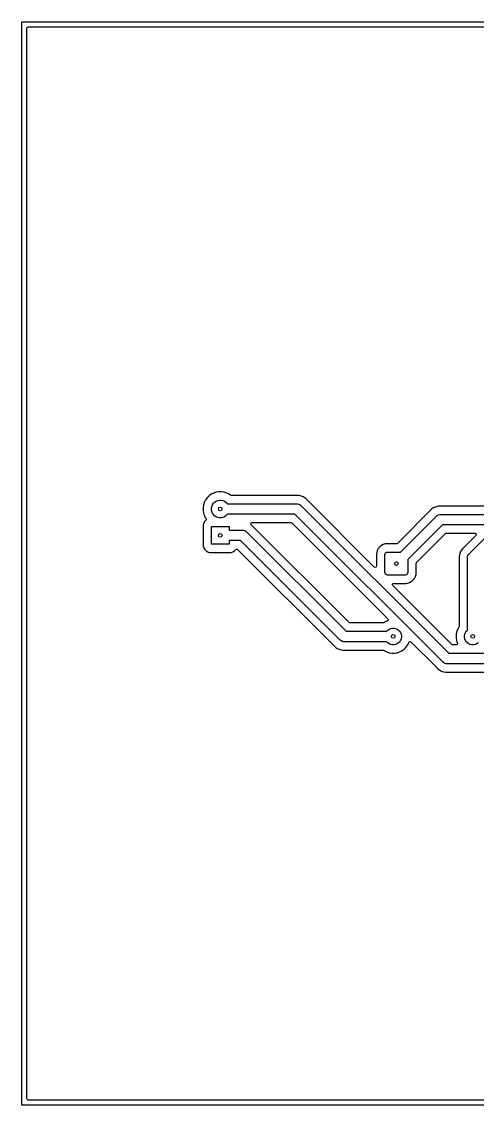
# Model space of a CAD drawing. Header units: millimetres. Extents: x 20 to 124, y -124 to -20.
# Drawn here: x 20 to 63.7, y -124 to -20 of the extents above; entities that cross this region are included whole.
import ezdxf

# ---------------------------------------------------------------- set-up
doc = ezdxf.new("R2010")
doc.units = ezdxf.units.MM
doc.layers.add('BLACK', color=7, linetype='CONTINUOUS')
doc.layers.add('WHITE', color=7, linetype='CONTINUOUS')

msp = doc.modelspace()

# ---------------------------------------------------------------- linework, layer by layer
at = {"layer": 'BLACK', "linetype": 'CONTINUOUS'}
for p, q in [((20.5005, -20.6245), (20.520185, -20.557461)), ((20.5005, -66.633797), (20.5005, -20.6245)), ((20.520185, -20.557461), (20.572989, -20.511706)), ((20.572989, -20.511706), (20.6245, -20.5005)), ((20.6245, -20.5005), (123.3755, -20.5005)), ((37.954771, -65.504769), (37.771071, -65.688468)), ((37.954774, -65.504766), (37.954771, -65.504769)), ((38.164945, -65.352068), (37.954774, -65.504766)), ((38.396423, -65.234122), (38.164945, -65.352068)), ((38.643506, -65.15384), (38.396423, -65.234122)), ((38.900098, -65.1132), (38.643506, -65.15384)), ((38.900103, -65.1132), (38.900098, -65.1132)), ((39.159897, -65.1132), (38.900103, -65.1132)), ((39.159902, -65.1132), (39.159897, -65.1132)), ((39.416493, -65.15384), (39.159902, -65.1132)), ((39.663576, -65.234122), (39.416493, -65.15384)), ((39.822764, -65.315234), (39.663576, -65.234122)), ((39.895051, -65.352066), (39.822764, -65.315234)), ((39.895053, -65.352067), (39.895051, -65.352066)), ((39.895054, -65.352068), (39.895053, -65.352067)), ((40.015419, -65.439518), (39.895054, -65.352068)), ((40.021265, -65.443515), (40.015419, -65.439518)), ((40.088304, -65.4632), (40.021265, -65.443515)), ((46.483051, -65.4632), (40.088304, -65.4632)), ((46.483052, -65.4632), (46.483051, -65.4632)), ((46.513557, -65.468031), (46.483052, -65.4632)), ((46.685228, -65.495221), (46.513557, -65.468031)), ((46.685233, -65.495222), (46.685228, -65.495221)), ((46.685235, -65.495223), (46.685233, -65.495222)), ((46.714614, -65.504769), (46.685235, -65.495223)), ((46.714616, -65.504769), (46.714614, -65.504769)), ((46.822038, -65.539673), (46.714616, -65.504769)), ((37.42014, -66.377206), (37.3795, -66.633797)), ((37.500422, -66.130123), (37.42014, -66.377206)), ((37.618368, -65.898645), (37.500422, -66.130123)), ((37.771066, -65.688474), (37.618368, -65.898645)), ((37.771071, -65.688468), (37.771066, -65.688474)), ((38.184093, -66.680385), (38.216601, -66.516958)), ((38.216601, -66.516958), (38.280367, -66.363013)), ((38.280367, -66.363013), (38.372941, -66.224466)), ((38.372941, -66.224466), (38.490766, -66.106641)), ((38.490766, -66.106641), (38.629313, -66.014067)), ((38.629313, -66.014067), (38.783258, -65.950301)), ((38.783258, -65.950301), (38.946685, -65.917793)), ((38.946685, -65.917793), (39.113315, -65.917793)), ((39.113315, -65.917793), (39.276742, -65.950301)), ((39.276742, -65.950301), (39.430687, -66.014067)), ((39.430687, -66.014067), (39.569234, -66.106641)), ((39.569234, -66.106641), (39.687059, -66.224466)), ((39.687059, -66.224466), (39.713274, -66.2637)), ((39.713274, -66.2637), (46.3807, -66.2637)), ((46.3807, -66.2637), (46.445948, -66.267977)), ((46.445948, -66.267977), (46.445963, -66.267977)), ((46.445963, -66.267977), (46.572042, -66.30176)), ((46.572042, -66.30176), (46.685081, -66.367023)), ((46.685081, -66.367023), (46.685096, -66.367038)), ((46.685096, -66.367038), (46.734253, -66.410147)), ((46.734253, -66.410147), (60.943507, -80.6194)), ((46.879919, -65.55848), (46.822038, -65.539673)), ((46.971114, -65.604946), (46.879919, -65.55848)), ((47.062311, -65.651413), (46.971114, -65.604946)), ((47.227919, -65.771734), (47.062311, -65.651413)), ((47.22792, -65.771735), (47.227919, -65.771734)), ((47.227921, -65.771736), (47.22792, -65.771735)), ((53.792819, -72.336634), (47.227921, -65.771736)), ((59.819061, -66.516623), (59.624382, -66.579879)), ((59.819064, -66.516623), (59.819061, -66.516623)), ((59.953854, -66.495274), (59.819064, -66.516623)), ((60.021248, -66.4846), (59.953854, -66.495274)), ((91.517807, -66.4846), (60.021248, -66.4846)), ((20.5005, -123.3755), (20.5005, -66.633797)), ((37.3795, -66.633797), (37.3795, -66.893602)), ((37.3795, -66.893602), (37.42014, -67.150193)), ((37.42014, -67.150193), (37.500422, -67.397276)), ((37.500422, -67.397276), (37.618368, -67.628754)), ((38.184093, -66.847015), (38.184093, -66.680385)), ((38.216601, -67.010442), (38.184093, -66.847015)), ((38.280367, -67.164387), (38.216601, -67.010442)), ((38.372941, -67.302934), (38.280367, -67.164387)), ((38.490766, -67.420759), (38.372941, -67.302934)), ((38.629313, -67.513333), (38.490766, -67.420759)), ((38.783258, -67.577099), (38.629313, -67.513333)), ((38.946685, -67.609607), (38.783258, -67.577099)), ((39.276742, -67.577099), (39.113315, -67.609607)), ((39.430687, -67.513333), (39.276742, -67.577099)), ((39.569234, -67.420759), (39.430687, -67.513333)), ((39.687059, -67.302934), (39.569234, -67.420759)), ((39.713274, -67.2637), (39.687059, -67.302934)), ((46.173594, -67.2637), (39.713274, -67.2637)), ((60.382847, -81.472954), (46.173594, -67.2637)), ((59.276378, -66.793136), (56.002632, -70.066881)), ((56.297893, -70.9037), (59.770046, -67.431547)), ((59.441988, -66.672813), (59.276378, -66.793136)), ((59.533185, -66.626346), (59.441988, -66.672813)), ((59.624381, -66.579879), (59.533184, -66.626345)), ((59.533184, -66.626345), (59.533185, -66.626346)), ((59.624382, -66.579879), (59.624381, -66.579879)), ((59.770046, -67.431547), (59.81921, -67.388431)), ((59.81921, -67.388431), (59.819219, -67.388423)), ((59.819219, -67.388423), (59.932258, -67.32316)), ((59.932258, -67.32316), (60.058337, -67.289377)), ((60.058337, -67.289377), (60.058352, -67.289377)), ((60.058352, -67.289377), (60.1236, -67.2851)), ((60.1236, -67.2851), (92.34, -67.2851)), ((37.39463, -68.27445), (37.3795, -68.408739)), ((37.3795, -68.408739), (37.3795, -70.19866)), ((37.394631, -68.274445), (37.39463, -68.27445)), ((37.454211, -68.104176), (37.394631, -68.274445)), ((37.550183, -67.951439), (37.454211, -68.104176)), ((37.650577, -67.851045), (37.550183, -67.951439)), ((37.618368, -67.628754), (37.663213, -67.690479)), ((37.670867, -67.824339), (37.650577, -67.851045)), ((37.663213, -67.690479), (37.686693, -67.756285)), ((37.686693, -67.756285), (37.670867, -67.824339)), ((38.18, -70.1537), (38.18, -68.4537)), ((38.18, -68.4537), (39.88, -68.4537)), ((39.113315, -67.609607), (38.946685, -67.609607)), ((39.88, -68.4537), (39.88, -68.8037)), ((41.94832, -68.163575), (41.980926, -68.10178)), ((41.954299, -68.233188), (41.94832, -68.163575)), ((41.996965, -68.288518), (41.954299, -68.233188)), ((41.980926, -68.10178), (42.041764, -68.067423)), ((42.028915, -68.311731), (41.996965, -68.288518)), ((42.028921, -68.311736), (42.028915, -68.311731)), ((51.384065, -77.666881), (42.028921, -68.311736)), ((42.041764, -68.067423), (42.06985, -68.0642)), ((42.06985, -68.0642), (45.790653, -68.0642)), ((45.790653, -68.0642), (45.857692, -68.083885)), ((45.857692, -68.083885), (45.878334, -68.100519)), ((45.878334, -68.100519), (55.079744, -77.301928)), ((60.330707, -68.2851), (57.004999, -71.610806)), ((92.340001, -68.2851), (60.330707, -68.2851)), ((39.88, -68.8037), (41.1817, -68.8037)), ((41.1817, -68.8037), (41.246948, -68.807977)), ((41.246948, -68.807977), (41.246963, -68.807977)), ((41.246963, -68.807977), (41.373042, -68.84176)), ((41.373042, -68.84176), (41.486081, -68.907023)), ((41.486081, -68.907023), (41.486096, -68.907038)), ((41.486096, -68.907038), (41.535253, -68.950147)), ((41.535253, -68.950147), (51.088807, -78.5037)), ((57.841813, -71.90607), (60.625966, -69.121919)), ((60.625966, -69.121919), (60.687289, -69.088434)), ((60.687289, -69.088434), (60.713647, -69.0856)), ((60.713647, -69.0856), (63.430354, -69.0856)), ((63.518035, -69.297281), (62.233036, -70.582278)), ((62.871447, -71.075947), (64.711347, -69.236046)), ((63.430354, -69.0856), (63.497393, -69.105285)), ((63.497393, -69.105285), (63.543148, -69.158089)), ((63.524067, -69.290803), (63.518035, -69.297281)), ((63.553092, -69.227247), (63.524067, -69.290803)), ((63.543148, -69.158089), (63.553092, -69.227247)), ((37.3795, -70.19866), (37.39463, -70.332949)), ((37.39463, -70.332949), (37.394631, -70.332954)), ((37.394631, -70.332954), (37.454211, -70.503223)), ((37.454211, -70.503223), (37.547168, -70.651162)), ((37.547168, -70.651162), (37.550184, -70.655962)), ((37.550184, -70.655962), (37.677738, -70.783516)), ((39.88, -70.1537), (38.18, -70.1537)), ((40.974594, -69.8037), (39.88, -69.8037)), ((39.88, -69.8037), (39.88, -70.1537)), ((40.382262, -70.783516), (40.509816, -70.655962)), ((40.509816, -70.655962), (40.509819, -70.655956)), ((40.509819, -70.655956), (40.514614, -70.651162)), ((40.514614, -70.651162), (40.575937, -70.617677)), ((40.575937, -70.617677), (40.645629, -70.622661)), ((40.645629, -70.622661), (40.689977, -70.651162)), ((40.689977, -70.651162), (49.886608, -79.847792)), ((50.528147, -79.357254), (40.974594, -69.8037)), ((54.177317, -70.567245), (54.079769, -70.749742)), ((54.308589, -70.407289), (54.177317, -70.567245)), ((54.468545, -70.276017), (54.308589, -70.407289)), ((54.651042, -70.178469), (54.468545, -70.276017)), ((54.849067, -70.118399), (54.651042, -70.178469)), ((55.003395, -70.1032), (54.849067, -70.118399)), ((55.914951, -70.1032), (55.003395, -70.1032)), ((55.941309, -70.100366), (55.914951, -70.1032)), ((56.002632, -70.066881), (55.941309, -70.100366)), ((62.233036, -70.582278), (62.112716, -70.747884)), ((37.677738, -70.783516), (37.830478, -70.879489)), ((37.830478, -70.879489), (37.886186, -70.898982)), ((37.886186, -70.898982), (38.000745, -70.939068)), ((38.000745, -70.939068), (38.00075, -70.939069)), ((38.00075, -70.939069), (38.077933, -70.947765)), ((38.077933, -70.947765), (38.13504, -70.954199)), ((38.13504, -70.954199), (38.135043, -70.9542)), ((38.135043, -70.9542), (38.135046, -70.9542)), ((38.135046, -70.9542), (39.924957, -70.9542)), ((39.924957, -70.9542), (39.924958, -70.954199)), ((39.924958, -70.954199), (39.992104, -70.946634)), ((39.992104, -70.946634), (40.059249, -70.939069)), ((40.059249, -70.939069), (40.059252, -70.939068)), ((40.059252, -70.939068), (40.059255, -70.939068)), ((40.059255, -70.939068), (40.229522, -70.879489)), ((40.229522, -70.879489), (40.382262, -70.783516)), ((54.0197, -70.947765), (54.0045, -71.102094)), ((54.0045, -71.102094), (54.0045, -72.248953)), ((54.066095, -70.79482), (54.0197, -70.947765)), ((54.079768, -70.749745), (54.066095, -70.79482)), ((54.079769, -70.749742), (54.079768, -70.749744)), ((54.079768, -70.749744), (54.079768, -70.749745)), ((54.805, -71.153699), (54.82403, -71.058029)), ((54.805001, -72.8537), (54.805, -71.153699)), ((54.82403, -71.058029), (54.878223, -70.976923)), ((54.878223, -70.976923), (54.959329, -70.92273)), ((54.959329, -70.92273), (55.055, -70.903701)), ((55.055, -70.903701), (56.297893, -70.9037)), ((57.004999, -71.610806), (57.005, -72.853701)), ((61.956522, -71.124969), (61.9245, -71.327148)), ((61.9245, -71.327148), (61.9245, -78.030461)), ((61.956524, -71.124961), (61.956522, -71.124969)), ((61.956863, -71.12392), (61.956524, -71.124961)), ((61.956875, -71.123884), (61.956863, -71.12392)), ((62.014099, -70.947765), (61.956875, -71.123884)), ((62.019779, -70.93028), (62.014098, -70.947764)), ((62.014098, -70.947764), (62.014099, -70.947765)), ((62.088801, -70.79482), (62.019779, -70.93028)), ((62.112714, -70.747887), (62.088801, -70.79482)), ((62.112716, -70.747884), (62.112714, -70.747887)), ((62.725, -71.4295), (62.729277, -71.364252)), ((62.725, -78.38027), (62.725, -71.4295)), ((62.729277, -71.364237), (62.76306, -71.238158)), ((62.729277, -71.364252), (62.729277, -71.364237)), ((62.76306, -71.238158), (62.768976, -71.227911)), ((62.768976, -71.227911), (62.828323, -71.125119)), ((62.828323, -71.125119), (62.828338, -71.125103)), ((62.828338, -71.125103), (62.871447, -71.075947)), ((53.799297, -72.342666), (53.792819, -72.336634)), ((53.862853, -72.371691), (53.799297, -72.342666)), ((53.932011, -72.361747), (53.862853, -72.371691)), ((53.984815, -72.315992), (53.932011, -72.361747)), ((54.0045, -72.248953), (53.984815, -72.315992)), ((57.805499, -71.993745), (57.825183, -71.926707)), ((57.8055, -72.905309), (57.805499, -71.993745)), ((57.825183, -71.926707), (57.841813, -71.90607)), ((54.82403, -72.949371), (54.805001, -72.8537)), ((54.878223, -73.030477), (54.82403, -72.949371)), ((54.959329, -73.08467), (54.878223, -73.030477)), ((55.054999, -73.1037), (54.959329, -73.08467)), ((56.755, -73.103699), (55.054999, -73.1037)), ((56.850671, -73.08467), (56.755, -73.103699)), ((56.931777, -73.030477), (56.850671, -73.08467)), ((56.98597, -72.949371), (56.931777, -73.030477)), ((56.960935, -73.889), (57.158955, -73.828932)), ((57.005, -72.853701), (56.98597, -72.949371)), ((57.158955, -73.828932), (57.341451, -73.731385)), ((57.341451, -73.731385), (57.50141, -73.60011)), ((57.50141, -73.60011), (57.632685, -73.440151)), ((57.632685, -73.440151), (57.730232, -73.257655)), ((57.730232, -73.257655), (57.7903, -73.059635)), ((57.7903, -73.059635), (57.8055, -72.905309)), ((55.53858, -74.054557), (55.543564, -73.984865)), ((55.572065, -74.11588), (55.53858, -74.054557)), ((55.543564, -73.984865), (55.585436, -73.928932)), ((61.238765, -79.782581), (55.572065, -74.11588)), ((55.585436, -73.928932), (55.6509, -73.904515)), ((55.6509, -73.904515), (55.659746, -73.904199)), ((55.659746, -73.904199), (56.806605, -73.904199)), ((56.806605, -73.904199), (56.806608, -73.904199)), ((56.806608, -73.904199), (56.960935, -73.889)), ((51.404707, -77.683515), (51.384065, -77.666881)), ((51.471746, -77.7032), (51.404707, -77.683515)), ((54.631762, -77.7032), (51.471746, -77.7032)), ((54.638842, -77.702998), (54.631762, -77.7032)), ((54.704646, -77.679518), (54.638842, -77.702998)), ((54.727801, -77.662695), (54.704646, -77.679518)), ((54.766154, -77.63483), (54.727801, -77.662695)), ((54.990616, -77.52046), (54.766154, -77.63483)), ((55.017276, -77.511797), (54.990616, -77.52046)), ((55.030383, -77.507539), (55.017276, -77.511797)), ((55.066373, -77.488876), (55.030383, -77.507539)), ((55.108245, -77.432943), (55.066373, -77.488876)), ((55.079744, -77.301928), (55.113229, -77.363251)), ((55.113229, -77.363251), (55.108245, -77.432943)), ((51.088807, -78.5037), (54.981571, -78.5037)), ((54.981571, -78.5037), (54.986592, -78.496185)), ((54.986592, -78.496185), (55.097485, -78.385292)), ((55.097485, -78.385292), (55.227883, -78.298163)), ((55.227883, -78.298163), (55.372772, -78.238148)), ((55.372772, -78.238148), (55.526586, -78.207552)), ((55.526586, -78.207552), (55.683414, -78.207552)), ((55.683414, -78.207552), (55.837228, -78.238148)), ((55.837228, -78.238148), (55.982117, -78.298163)), ((55.982117, -78.298163), (56.112515, -78.385292)), ((56.112515, -78.385292), (56.223408, -78.496185)), ((56.223408, -78.496185), (56.310537, -78.626583)), ((56.310537, -78.626583), (56.370552, -78.771472)), ((56.370552, -78.771472), (56.401148, -78.925286)), ((56.401148, -78.925286), (56.401148, -79.082114)), ((61.641201, -78.772291), (61.6245, -78.877738)), ((61.6245, -78.877738), (61.6245, -79.129662)), ((61.66391, -78.628914), (61.641201, -78.772291)), ((61.74176, -78.389316), (61.66391, -78.628914)), ((61.856132, -78.164851), (61.74176, -78.389316)), ((61.900818, -78.103346), (61.856132, -78.164851)), ((61.904815, -78.0975), (61.900818, -78.103346)), ((61.9245, -78.030461), (61.904815, -78.0975)), ((62.428852, -78.925286), (62.459448, -78.771472)), ((62.428852, -79.082114), (62.428852, -78.925286)), ((62.459448, -78.771472), (62.519463, -78.626583)), ((62.519463, -78.626583), (62.606592, -78.496185)), ((62.606592, -78.496185), (62.717485, -78.385292)), ((62.717485, -78.385292), (62.725, -78.38027)), ((49.886608, -79.847792), (49.886622, -79.847807)), ((49.886622, -79.847807), (49.889733, -79.850918)), ((49.889733, -79.850918), (49.889734, -79.850919)), ((49.889734, -79.850919), (50.034481, -79.995666)), ((50.034481, -79.995666), (50.034484, -79.995668)), ((50.034484, -79.995668), (50.034488, -79.995672)), ((50.034488, -79.995672), (50.10425, -80.046356)), ((50.10425, -80.046356), (50.20009, -80.115987)), ((50.577311, -79.400369), (50.528147, -79.357254)), ((50.577319, -79.400377), (50.577311, -79.400369)), ((50.690358, -79.46564), (50.577319, -79.400377)), ((50.717001, -79.472779), (50.690358, -79.46564)), ((50.816437, -79.499423), (50.717001, -79.472779)), ((50.816452, -79.499423), (50.816437, -79.499423)), ((50.8817, -79.5037), (50.816452, -79.499423)), ((54.981571, -79.5037), (50.8817, -79.5037)), ((54.986592, -79.511215), (54.981571, -79.5037)), ((55.097485, -79.622108), (54.986592, -79.511215)), ((55.227883, -79.709237), (55.097485, -79.622108)), ((55.372772, -79.769252), (55.227883, -79.709237)), ((55.526586, -79.799848), (55.372772, -79.769252)), ((55.683414, -79.799848), (55.526586, -79.799848)), ((55.837228, -79.769252), (55.683414, -79.799848)), ((55.982117, -79.709237), (55.837228, -79.769252)), ((56.112515, -79.622108), (55.982117, -79.709237)), ((56.223408, -79.511215), (56.112515, -79.622108)), ((56.310537, -79.380817), (56.223408, -79.511215)), ((56.370552, -79.235928), (56.310537, -79.380817)), ((56.401148, -79.082114), (56.370552, -79.235928)), ((56.647656, -80.224493), (56.825793, -80.046356)), ((56.825793, -80.046356), (56.97387, -79.842545)), ((56.97387, -79.842545), (57.088241, -79.618079)), ((57.088241, -79.618079), (57.088243, -79.618074)), ((57.088243, -79.618074), (57.10116, -79.57832)), ((57.10116, -79.57832), (57.140597, -79.520644)), ((57.140597, -79.520644), (57.204955, -79.493445)), ((57.204955, -79.493445), (57.273801, -79.505359)), ((57.273801, -79.505359), (57.306772, -79.528956)), ((57.306772, -79.528956), (59.741308, -81.963492)), ((61.259407, -79.799215), (61.238765, -79.782581)), ((61.326446, -79.8189), (61.259407, -79.799215)), ((61.641732, -79.8189), (61.326446, -79.8189)), ((61.6245, -79.129662), (61.66391, -79.378485)), ((61.681729, -79.812272), (61.641732, -79.8189)), ((61.66391, -79.378485), (61.741759, -79.618079)), ((61.738836, -79.772016), (61.681729, -79.812272)), ((61.765113, -79.707276), (61.738836, -79.772016)), ((61.741759, -79.618079), (61.741761, -79.618082)), ((61.741761, -79.618082), (61.741762, -79.618086)), ((61.741762, -79.618086), (61.752217, -79.638606)), ((61.752217, -79.638606), (61.765113, -79.707276)), ((62.459448, -79.235928), (62.428852, -79.082114)), ((62.519463, -79.380817), (62.459448, -79.235928)), ((62.606592, -79.511215), (62.519463, -79.380817)), ((62.717485, -79.622108), (62.606592, -79.511215)), ((62.847883, -79.709237), (62.717485, -79.622108)), ((62.992772, -79.769252), (62.847883, -79.709237)), ((63.146586, -79.799848), (62.992772, -79.769252)), ((63.303414, -79.799848), (63.146586, -79.799848)), ((63.457228, -79.769252), (63.303414, -79.799848)), ((63.602117, -79.709237), (63.457228, -79.769252)), ((63.732515, -79.622108), (63.602117, -79.709237)), ((50.20009, -80.115987), (50.31932, -80.176738)), ((50.31932, -80.176738), (50.382481, -80.208921)), ((50.382481, -80.208921), (50.382484, -80.208922)), ((50.382484, -80.208922), (50.564068, -80.267921)), ((50.564068, -80.267921), (50.577166, -80.272177)), ((50.577166, -80.272177), (50.779349, -80.304201)), ((50.779349, -80.304201), (50.77935, -80.304201)), ((50.77935, -80.304201), (50.989163, -80.304201)), ((50.989163, -80.304201), (50.989187, -80.3042)), ((50.989187, -80.3042), (54.631762, -80.3042)), ((54.631762, -80.3042), (54.698801, -80.323885)), ((54.698801, -80.323885), (54.704637, -80.327875)), ((54.704637, -80.327875), (54.766155, -80.37257)), ((54.766155, -80.37257), (54.872206, -80.426605)), ((54.872206, -80.426605), (54.990616, -80.486939)), ((54.990616, -80.486939), (54.990618, -80.486939)), ((54.990618, -80.486939), (54.990621, -80.486941)), ((54.990621, -80.486941), (55.230215, -80.56479)), ((55.230215, -80.56479), (55.479038, -80.6042)), ((55.479038, -80.6042), (55.479039, -80.6042)), ((55.479039, -80.6042), (55.730961, -80.6042)), ((55.730961, -80.6042), (55.730962, -80.6042)), ((55.730962, -80.6042), (55.979785, -80.56479)), ((55.979785, -80.56479), (56.219379, -80.486941)), ((56.219379, -80.486941), (56.443845, -80.37257)), ((56.443845, -80.37257), (56.647656, -80.224493)), ((60.943507, -80.6194), (75.672194, -80.6194)), ((59.741308, -81.963492), (59.741322, -81.963507)), ((59.741322, -81.963507), (59.744433, -81.966618)), ((59.744433, -81.966618), (59.744434, -81.966619)), ((59.744434, -81.966619), (59.889181, -82.111366)), ((59.889181, -82.111366), (59.889184, -82.111368)), ((59.889184, -82.111368), (59.889188, -82.111372)), ((59.889188, -82.111372), (60.039368, -82.220482)), ((60.432011, -81.516069), (60.382847, -81.472954)), ((60.432019, -81.516077), (60.432011, -81.516069)), ((60.545058, -81.58134), (60.432019, -81.516077)), ((60.571701, -81.588479), (60.545058, -81.58134)), ((60.671137, -81.615123), (60.571701, -81.588479)), ((60.671152, -81.615123), (60.671137, -81.615123)), ((60.7364, -81.6194), (60.671152, -81.615123)), ((75.8793, -81.6194), (60.7364, -81.6194)), ((60.039368, -82.220482), (60.05479, -82.231687)), ((60.05479, -82.231687), (60.141635, -82.275937)), ((60.141635, -82.275937), (60.237181, -82.324621)), ((60.237181, -82.324621), (60.237184, -82.324622)), ((60.237184, -82.324622), (60.334521, -82.356248)), ((60.334521, -82.356248), (60.431866, -82.387877)), ((60.431866, -82.387877), (60.634048, -82.4199)), ((60.634048, -82.4199), (60.634049, -82.4199)), ((60.634049, -82.4199), (75.981651, -82.4199)), ((20.511706, -123.427011), (20.5005, -123.3755)), ((20.557461, -123.479815), (20.511706, -123.427011)), ((20.6245, -123.4995), (20.557461, -123.479815)), ((123.3755, -123.4995), (20.6245, -123.4995))]:
    msp.add_line(p, q, dxfattribs=at)
at = {"layer": 'BLACK'}
for centre in [(39.03, -66.7637), (39.03, -69.3037), (55.905, -72.0037), (55.605, -79.0037), (63.225, -79.0037)]:
    msp.add_circle(centre, 0.175, dxfattribs=at)
at = {"layer": 'WHITE', "linetype": 'CONTINUOUS'}
for p, q in [((20, -20), (124, -20)), ((20, -124), (20, -20)), ((124, -124), (20, -124))]:
    msp.add_line(p, q, dxfattribs=at)
at = {"layer": 'WHITE'}
for centre in [(39.03, -66.7637), (39.03, -69.3037), (55.905, -72.0037), (55.605, -79.0037), (63.225, -79.0037)]:
    msp.add_circle(centre, 0.175, dxfattribs=at)

doc.saveas('drawing.dxf')
